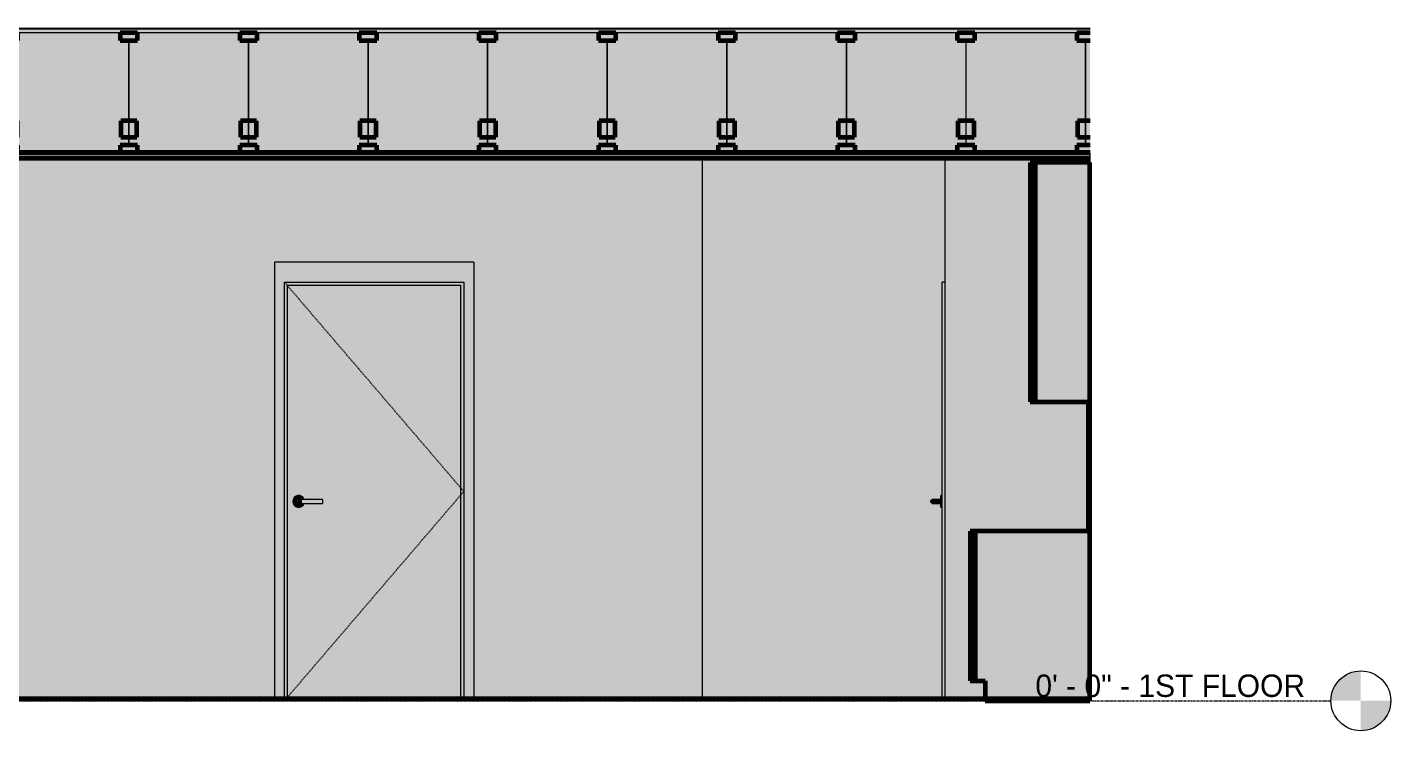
# Model space of a CAD drawing. Header units: inches. Extents: x 2872 to 9394, y -6 to 375.
# Drawn here: x 4276.7 to 4550.3, y -6 to 135.1 of the extents above; entities that cross this region are included whole.
import ezdxf

# ---------------------------------------------------------------- set-up
doc = ezdxf.new("R2010")
doc.units = ezdxf.units.IN
doc.header["$MEASUREMENT"] = 0
doc.linetypes.add('Dash 1_16_', pattern=[0.125, 0.0625, -0.0625])
doc.linetypes.add('Grid Line 1_2_', pattern=[0.875, 0.5, -0.125, 0.125, -0.125])
for name, color, linetype, lineweight in [('0-3', 10, 'Continuous', 9), ('0-4', 90, 'Continuous', 5), ('A-CLNG-1', 251, 'Continuous', 5), ('A-CLNG-2', 7, 'Continuous', 60), ('A-CLNG-3', 250, 'Continuous', 18), ('A-CLNG-PATT-1', 10, 'Continuous', 9), ('A-DOOR', 31, 'Continuous', 18), ('A-DOOR-10', 31, 'Dash 1_16_', 9), ('A-DOOR-9', 31, 'Continuous', 9), ('A-DOOR-FRAM', 31, 'Continuous', 9), ('A-DOOR-FRAM-3', 31, 'Continuous', 18), ('A-FLOR-1', 8, 'Continuous', 5), ('A-FLOR-2', 7, 'Continuous', 60), ('A-FLOR-LEVL', 51, 'Continuous', 9), ('A-FLOR-LEVL-1', 51, 'Grid Line 1_2_', 9), ('A-FLOR-MCUT-1', 250, 'Continuous', 18), ('A-FLOR-PATT-1', 252, 'Continuous', 9), ('A-FLOR-PATT-2', 253, 'Continuous', 9), ('A-FLOR-PATT-3', 10, 'Continuous', 9), ('A-WALL', 113, 'Continuous', 18), ('A-WALL-2', 113, 'Continuous', 60), ('A-WALL-3', 113, 'Continuous', 5), ('A-WALL-PATT-1', 111, 'Continuous', 9), ('I-WALL', 2, 'Continuous', 18), ('Q-CASE', 31, 'Continuous', 9), ('Q-CASE-1', 31, 'Continuous', 60), ('S-BEAM-2', 10, 'Continuous', 9), ('S-BEAM-3', 7, 'Continuous', 60)]:
    doc.layers.add(name, color=color, linetype=linetype, lineweight=lineweight)
doc.styles.add('Century Gothic', font='ufonts.com_century-gothic.ttf', dxfattribs={"height": 4.5})

# ---------------------------------------------------------------- blocks, each defined once
blk = doc.blocks.new('CTR - 1st Phase - Shell_rvt-3-INTERIOR ELEVATION - COMMUNITY ROOM _115_ - EAST WALL')
at = {"layer": 'A-CLNG-1'}
blk.add_hatch(color=256, dxfattribs=at).paths.add_polyline_path([(-3373.13, 109.5), (-2920.57, 109.5), (-2920.57, 109.88), (-2920.54, 109.88), (-2920.54, 110), (-3373.13, 110), (-3373.13, 109.51)], flags=0)
at = {"layer": 'A-CLNG-PATT-1'}
h = blk.add_hatch(dxfattribs=at)
h.set_pattern_fill('FP_17', color=256, style=0, pattern_type=2)
h.set_pattern_definition([(0, (75.524, 0), (15.36, 3.84), [0.634, -10.886, 0.634, -10.886, -61.44]), (0, (75.524, 0), (15.36, 3.84), [-23.04, 0.634, -22.406, 0.634, -10.886, -26.88]), (0, (75.524, 0), (15.36, 3.84), [-57.6, 0.634, -7.046, 0.634, -18.566]), (120, (81.284, 1.92), (-11.0055376, 11.38215), [0.634, -10.886, 0.634, -10.886, -61.44]), (120, (81.284, 1.92), (-11.0055376, 11.38215), [-23.04, 0.634, -22.406, 0.634, -10.886, -26.88]), (120, (81.284, 1.92), (-11.0055376, 11.38215), [-57.6, 0.634, -7.046, 0.634, -18.566]), (240, (83.204, 9.6), (-4.3544624, -15.22215), [0.634, -10.886, 0.634, -10.886, -61.44]), (240, (83.204, 9.6), (-4.3544624, -15.22215), [-23.04, 0.634, -22.406, 0.634, -10.886, -26.88]), (240, (83.204, 9.6), (-4.3544624, -15.22215), [-57.6, 0.634, -7.046, 0.634, -18.566])])
h.paths.add_polyline_path([(-2934.69, 108.87), (-2920.57, 108.87), (-2920.57, 109.5), (-3373.13, 109.48), (-3373.13, 108.87), (-2944.95, 108.87)], flags=0)
at = {"layer": 'A-FLOR-1'}
blk.add_hatch(color=256, dxfattribs=at).paths.add_polyline_path([(-3373.13, 134.75), (-2920.54, 134.75), (-2920.54, 134.87), (-3373.13, 134.87), (-3373.13, 134.75)], flags=0)
at = {"layer": 'A-FLOR-PATT-1'}
h = blk.add_hatch(dxfattribs=at)
h.set_pattern_fill('FP_13', color=256, style=0, pattern_type=2)
h.set_pattern_definition([(161.57, (75.764, 0.24), (-1.92045124, 0.00015035), [0, -13.661, 1.517, 0]), (18.43, (75.284, 0.24), (-1.92045124, -0.00015035), [0, -13.661, 1.517, 0]), (108.43, (75.764, 0.24), (0.95996907, -4.80073665), [4.553, -10.625]), (71.57, (75.284, 0.24), (0.95996907, 4.80073665), [4.553, -10.625])])
h.paths.add_polyline_path([(-3104.41, 110), (-2920.54, 110), (-2920.54, 134), (-3373.13, 134), (-3373.13, 110), (-3111.48, 110)], flags=0)
at = {"layer": 'A-FLOR-PATT-2'}
h = blk.add_hatch(dxfattribs=at)
h.set_pattern_fill('FP_14', color=256, style=0, pattern_type=2)
h.set_pattern_definition([(0, (75.524, 0), (7.68, 1.92), [0.634, -5.126, 0.634, -5.126, -30.72]), (0, (75.524, 0), (7.68, 1.92), [-11.52, 0.634, -10.886, 0.634, -5.126, -13.44]), (0, (75.524, 0), (7.68, 1.92), [-28.8, 0.634, -3.206, 0.634, -8.966]), (120, (78.404, 0.96), (-5.5027688, 5.6910751), [0.634, -5.126, 0.634, -5.126, -30.72]), (120, (78.404, 0.96), (-5.5027688, 5.6910751), [-11.52, 0.634, -10.886, 0.634, -5.126, -13.44]), (120, (78.404, 0.96), (-5.5027688, 5.6910751), [-28.8, 0.634, -3.206, 0.634, -8.966]), (240, (79.364, 4.8), (-2.1772312, -7.6110751), [0.634, -5.126, 0.634, -5.126, -30.72]), (240, (79.364, 4.8), (-2.1772312, -7.6110751), [-11.52, 0.634, -10.886, 0.634, -5.126, -13.44]), (240, (79.364, 4.8), (-2.1772312, -7.6110751), [-28.8, 0.634, -3.206, 0.634, -8.966])])
h.paths.add_polyline_path([(-3373.13, 134.87), (-2920.54, 134.87), (-2920.54, 135.12), (-3373.13, 135.12), (-3373.13, 135)], flags=0)
h = blk.add_hatch(dxfattribs=at)
h.set_pattern_fill('FP_15', color=256, style=0, pattern_type=2)
h.set_pattern_definition([(0, (75.524, 0), (0, 2.399), []), (315, (75.524, 0), (2.3985062, 0), [3.393, -3.393]), (45, (75.524, 0), (2.3985062, 0), [3.393, -3.393])])
h.paths.add_polyline_path([(-3136.23, 134), (-2920.54, 134), (-2920.54, 134.75), (-3373.13, 134.75), (-3373.13, 134), (-3137.11, 134)], flags=0)
at = {"layer": 'A-FLOR-PATT-3'}
h = blk.add_hatch(dxfattribs=at)
h.set_pattern_fill('FP_16', color=256, style=0, pattern_type=2)
h.set_pattern_definition([(135, (75.524, 0), (-2.1213203, -2.1213203), [])])
h.paths.add_polyline_path([(-3084.22, 0), (-2920.57, 0), (-2922.54, 0.37), (-3373.13, 0.37), (-3373.13, 0), (-3090.26, 0)], flags=0)
at = {"layer": 'A-CLNG-2'}
for p, q in [((-2920.54, 110), (-3373.13, 110)), ((-3373.13, 108.87), (-2920.54, 108.87))]:
    blk.add_line(p, q, dxfattribs=at)
at = {"layer": 'A-CLNG-3'}
blk.add_line((-2920.54, 109.5), (-3373.13, 109.5), dxfattribs=at)
at = {"layer": 'A-FLOR-2'}
for p, q in [((-3373.13, 110), (-2920.54, 110)), ((-2920.54, 0.37), (-3373.13, 0.37))]:
    blk.add_line(p, q, dxfattribs=at)
at = {"layer": 'A-FLOR-MCUT-1'}
for p, q in [((-2920.54, 134.87), (-3373.13, 134.87)), ((-2920.54, 134.75), (-3373.13, 134.75)), ((-2920.54, 134), (-3373.13, 134)), ((-2920.54, 0), (-3373.13, 0))]:
    blk.add_line(p, q, dxfattribs=at)
blk = doc.blocks.new('TRUSS - 24_-2435176-INTERIOR ELEVATION - COMMUNITY ROOM _115_ - EAST WALL')
at = {"layer": 'S-BEAM-2'}
for p, q in [((-2921.37, 133.75), (-2921.5, 133.75)), ((-2921.5, 132.5), (-2921.5, 111.5)), ((-2921.37, 111.5), (-2921.37, 132.5))]:
    blk.add_line(p, q, dxfattribs=at)
at = {"layer": 'S-BEAM-3'}
for p, q in [((-2923.19, 134), (-2923.19, 132.5)), ((-2920.54, 134), (-2923.19, 134)), ((-2923.19, 132.5), (-2920.54, 132.5)), ((-2920.54, 116.32), (-2923.06, 116.32)), ((-2923.06, 116.32), (-2923.06, 113.07)), ((-2923.06, 113.07), (-2920.54, 113.07)), ((-2923.19, 111.5), (-2923.19, 110)), ((-2920.54, 111.5), (-2923.19, 111.5)), ((-2923.19, 110), (-2920.54, 110))]:
    blk.add_line(p, q, dxfattribs=at)
blk = doc.blocks.new('TRUSS - 24_-V8-INTERIOR ELEVATION - COMMUNITY ROOM _115_ - EAST WALL')
at = {"layer": 'S-BEAM-2'}
for p, q in [((-2945.37, 133.75), (-2945.5, 133.75)), ((-2945.5, 132.5), (-2945.5, 111.5)), ((-2945.37, 111.5), (-2945.37, 132.5))]:
    blk.add_line(p, q, dxfattribs=at)
at = {"layer": 'S-BEAM-3'}
for p, q in [((-2947.19, 134), (-2947.19, 132.5)), ((-2943.69, 134), (-2947.19, 134)), ((-2947.19, 132.5), (-2943.69, 132.5)), ((-2943.69, 132.5), (-2943.69, 134)), ((-2943.81, 116.32), (-2947.06, 116.32)), ((-2947.06, 116.32), (-2947.06, 113.07)), ((-2943.81, 113.07), (-2943.81, 116.32)), ((-2947.06, 113.07), (-2943.81, 113.07)), ((-2947.19, 111.5), (-2947.19, 110)), ((-2943.69, 111.5), (-2947.19, 111.5)), ((-2947.19, 110), (-2943.69, 110)), ((-2943.69, 110), (-2943.69, 111.5))]:
    blk.add_line(p, q, dxfattribs=at)
blk = doc.blocks.new('TRUSS - 24_-2435712-INTERIOR ELEVATION - COMMUNITY ROOM _115_ - EAST WALL')
at = {"layer": 'S-BEAM-2'}
for p, q in [((-3209.37, 133.75), (-3209.5, 133.75)), ((-3209.5, 132.5), (-3209.5, 111.5)), ((-3209.37, 111.5), (-3209.37, 132.5))]:
    blk.add_line(p, q, dxfattribs=at)
at = {"layer": 'S-BEAM-3'}
for p, q in [((-3211.19, 134), (-3211.19, 132.5)), ((-3207.69, 134), (-3211.19, 134)), ((-3211.19, 132.5), (-3207.69, 132.5)), ((-3207.69, 132.5), (-3207.69, 134)), ((-3207.81, 116.5), (-3211.06, 116.5)), ((-3211.06, 116.5), (-3211.06, 113.25)), ((-3207.81, 113.25), (-3207.81, 116.5)), ((-3211.06, 113.25), (-3207.81, 113.25)), ((-3211.19, 111.5), (-3211.19, 110)), ((-3207.69, 111.5), (-3211.19, 111.5)), ((-3211.19, 110), (-3207.69, 110)), ((-3207.69, 110), (-3207.69, 111.5))]:
    blk.add_line(p, q, dxfattribs=at)
blk = doc.blocks.new('CTR - 1st Phase - Structure_rvt-3-INTERIOR ELEVATION - COMMUNITY ROOM _115_ - EAST WALL')
at = {"layer": '0-3'}
for name, p in [('TRUSS - 24_-2435712-INTERIOR ELEVATION - COMMUNITY ROOM _115_ - EAST WALL', (-144, 0)), ('TRUSS - 24_-2435712-INTERIOR ELEVATION - COMMUNITY ROOM _115_ - EAST WALL', (-120, 0)), ('TRUSS - 24_-2435712-INTERIOR ELEVATION - COMMUNITY ROOM _115_ - EAST WALL', (-96, 0)), ('TRUSS - 24_-2435712-INTERIOR ELEVATION - COMMUNITY ROOM _115_ - EAST WALL', (-72, 0)), ('TRUSS - 24_-2435712-INTERIOR ELEVATION - COMMUNITY ROOM _115_ - EAST WALL', (-48, 0)), ('TRUSS - 24_-2435712-INTERIOR ELEVATION - COMMUNITY ROOM _115_ - EAST WALL', (-24, 0)), ('TRUSS - 24_-2435712-INTERIOR ELEVATION - COMMUNITY ROOM _115_ - EAST WALL', (0, 0)), ('TRUSS - 24_-V8-INTERIOR ELEVATION - COMMUNITY ROOM _115_ - EAST WALL', (-240, 0)), ('TRUSS - 24_-V8-INTERIOR ELEVATION - COMMUNITY ROOM _115_ - EAST WALL', (-216, 0)), ('TRUSS - 24_-V8-INTERIOR ELEVATION - COMMUNITY ROOM _115_ - EAST WALL', (-192, 0)), ('TRUSS - 24_-V8-INTERIOR ELEVATION - COMMUNITY ROOM _115_ - EAST WALL', (-168, 0)), ('TRUSS - 24_-V8-INTERIOR ELEVATION - COMMUNITY ROOM _115_ - EAST WALL', (-144, 0)), ('TRUSS - 24_-V8-INTERIOR ELEVATION - COMMUNITY ROOM _115_ - EAST WALL', (-120, 0)), ('TRUSS - 24_-V8-INTERIOR ELEVATION - COMMUNITY ROOM _115_ - EAST WALL', (-96, 0)), ('TRUSS - 24_-V8-INTERIOR ELEVATION - COMMUNITY ROOM _115_ - EAST WALL', (-72, 0)), ('TRUSS - 24_-V8-INTERIOR ELEVATION - COMMUNITY ROOM _115_ - EAST WALL', (-48, 0)), ('TRUSS - 24_-V8-INTERIOR ELEVATION - COMMUNITY ROOM _115_ - EAST WALL', (-24, 0)), ('TRUSS - 24_-V8-INTERIOR ELEVATION - COMMUNITY ROOM _115_ - EAST WALL', (0, 0)), ('TRUSS - 24_-2435176-INTERIOR ELEVATION - COMMUNITY ROOM _115_ - EAST WALL', (0, 0))]:
    blk.add_blockref(name, p, dxfattribs=at)
blk = doc.blocks.new('HOLLOW METAL - HM - WOOD LEAF - 2-10 x 7-0-2191991-INTERIOR ELEVATION - COMMUNITY ROOM _115_ - EAST WALL')
at = {"layer": 'A-DOOR'}
for points in [[(-2950.2, 40), (-2950.2, 41.18), (-2950.51, 41.18), (-2950.51, 40)], [(-2952.29, 39.61), (-2952.1, 39.62), (-2951.69, 39.62), (-2951.69, 40), (-2952.68, 40), (-2952.65, 39.87), (-2952.59, 39.75), (-2952.5, 39.67), (-2952.44, 39.64), (-2952.35, 39.61)], [(-2952.63, 40), (-2951.69, 40), (-2951.69, 40.39), (-2952.4, 40.37), (-2952.55, 40.29), (-2952.61, 40.22), (-2952.65, 40.13), (-2952.67, 40.09), (-2952.67, 40), (-2952.65, 40)], [(-2950.51, 40), (-2950.51, 40.39), (-2951.69, 40.38), (-2951.69, 40), (-2950.6, 40)], [(-2951.67, 39.61), (-2950.51, 39.62), (-2950.51, 40), (-2951.69, 40), (-2951.69, 39.61)], [(-2950.2, 38.82), (-2950.2, 40), (-2950.51, 40), (-2950.51, 38.82)]]:
    blk.add_hatch(color=256, dxfattribs=at).paths.add_polyline_path(points, flags=0)
at = {"layer": 'A-DOOR-FRAM-3'}
blk.add_hatch(color=256, dxfattribs=at).paths.add_polyline_path([(-2949.85, 0.38), (-2949.7, 0.38), (-2949.7, 84), (-2950.2, 84), (-2950.2, 0.38)], flags=0)
at = {"layer": 'A-DOOR-9'}
for p, q in [((-2950.2, 41.18), (-2950.51, 41.18)), ((-2950.51, 40), (-2950.51, 41.18)), ((-2950.51, 40.39), (-2951.69, 40.39)), ((-2951.69, 39.61), (-2950.51, 39.61)), ((-2950.51, 38.82), (-2950.51, 40)), ((-2950.51, 38.82), (-2950.2, 38.82))]:
    blk.add_line(p, q, dxfattribs=at)
at = {"layer": 'A-DOOR-9', "flags": 128}
for points in [[(-2951.69, 40.39), (-2951.72, 40.39), (-2951.74, 40.39), (-2951.77, 40.39), (-2951.79, 40.39), (-2951.81, 40.39), (-2951.84, 40.39), (-2951.86, 40.39), (-2951.88, 40.39), (-2951.9, 40.39), (-2951.92, 40.39), (-2951.95, 40.39), (-2951.97, 40.39), (-2951.99, 40.39), (-2952.01, 40.39), (-2952.03, 40.39), (-2952.05, 40.39), (-2952.07, 40.39), (-2952.08, 40.39), (-2952.1, 40.39), (-2952.12, 40.39), (-2952.13, 40.39), (-2952.15, 40.39), (-2952.16, 40.39), (-2952.18, 40.39), (-2952.19, 40.39), (-2952.2, 40.39), (-2952.22, 40.39), (-2952.23, 40.39), (-2952.24, 40.39), (-2952.25, 40.39), (-2952.25, 40.39), (-2952.26, 40.39), (-2952.27, 40.39), (-2952.27, 40.39), (-2952.28, 40.39), (-2952.28, 40.39), (-2952.28, 40.39), (-2952.28, 40.39), (-2952.29, 40.39)], [(-2952.29, 39.61), (-2952.28, 39.61), (-2952.28, 39.61), (-2952.28, 39.61), (-2952.28, 39.61), (-2952.27, 39.61), (-2952.27, 39.61), (-2952.26, 39.61), (-2952.26, 39.61), (-2952.25, 39.61), (-2952.24, 39.61), (-2952.23, 39.61), (-2952.22, 39.61), (-2952.21, 39.61), (-2952.2, 39.61), (-2952.18, 39.61), (-2952.17, 39.61), (-2952.15, 39.61), (-2952.14, 39.61), (-2952.12, 39.61), (-2952.11, 39.61), (-2952.09, 39.61), (-2952.07, 39.61), (-2952.05, 39.61), (-2952.03, 39.61), (-2952.01, 39.61), (-2951.99, 39.61), (-2951.97, 39.61), (-2951.95, 39.61), (-2951.93, 39.61), (-2951.91, 39.61), (-2951.89, 39.61), (-2951.86, 39.61), (-2951.84, 39.61), (-2951.82, 39.61), (-2951.8, 39.61), (-2951.77, 39.61), (-2951.75, 39.61), (-2951.72, 39.61), (-2951.7, 39.61), (-2951.69, 39.61)]]:
    blk.add_lwpolyline(points, dxfattribs=at)
at = {"layer": 'A-DOOR-FRAM'}
for p in [(-2950.2, 0.38), (-2949.7, 84)]:
    blk.add_line(p, (-2950.2, 84), dxfattribs=at)
blk = doc.blocks.new('HOLLOW METAL - HM - WOOD LEAF - 3-0 x 7-0-2191990-INTERIOR ELEVATION - COMMUNITY ROOM _115_ - EAST WALL')
at = {"layer": 'A-DOOR'}
h = blk.add_hatch(color=256, dxfattribs=at)
h.paths.add_polyline_path([(-3081.6, 0.37), (-3046.85, 0.37), (-3046.85, 83.38), (-3081.6, 83.38), (-3081.6, 13.25)], flags=0)
h.paths.add_polyline_path([(-3079.37, 38.82), (-3079.67, 38.86), (-3079.96, 38.98), (-3080.2, 39.16), (-3080.39, 39.41), (-3080.51, 39.69), (-3080.55, 40), (-3080.51, 40.31), (-3080.39, 40.59), (-3080.2, 40.84), (-3079.96, 41.02), (-3079.66, 41.14), (-3079.37, 41.18), (-3079.06, 41.14), (-3078.77, 41.02), (-3078.53, 40.84), (-3078.35, 40.59), (-3078.26, 40.39), (-3074.55, 40.38), (-3074.55, 39.61), (-3078.26, 39.61), (-3078.35, 39.41), (-3078.53, 39.16), (-3078.78, 38.98), (-3079.06, 38.86)], flags=0)
h = blk.add_hatch(color=256, dxfattribs=at)
h.paths.add_polyline_path([(-3079.55, 39.72), (-3079.64, 39.88), (-3079.66, 39.93), (-3079.66, 40.07), (-3079.64, 40.13), (-3079.57, 40.25), (-3079.56, 40.25), (-3079.61, 39.99), (-3079.56, 39.75)], flags=0)
h.paths.add_polyline_path([(-3079.37, 38.82), (-3079.06, 38.86), (-3078.78, 38.98), (-3078.53, 39.16), (-3078.35, 39.41), (-3078.26, 39.61), (-3079.38, 39.62), (-3079.53, 39.71), (-3079.55, 39.75), (-3079.61, 40.01), (-3079.53, 40.29), (-3079.43, 40.36), (-3079.36, 40.38), (-3079.18, 40.38), (-3079.08, 40.38), (-3078.26, 40.39), (-3078.35, 40.59), (-3078.53, 40.84), (-3078.78, 41.02), (-3079.06, 41.14), (-3079.37, 41.18), (-3079.67, 41.14), (-3079.96, 41.02), (-3080.2, 40.84), (-3080.39, 40.59), (-3080.51, 40.31), (-3080.55, 40), (-3080.51, 39.69), (-3080.39, 39.41), (-3080.2, 39.16), (-3079.96, 38.98), (-3079.66, 38.86)], flags=0)
h = blk.add_hatch(color=256, dxfattribs=at)
h.paths.add_polyline_path([(-3079.66, 40), (-3079.61, 40), (-3079.57, 40.25), (-3079.64, 40.13), (-3079.66, 40.07)], flags=0)
h.paths.add_polyline_path([(-3078.68, 40), (-3078.68, 40.39), (-3078.71, 40.38), (-3079.29, 40.38), (-3079.27, 40.39), (-3079.43, 40.36), (-3079.53, 40.29), (-3079.55, 40.25), (-3079.61, 40), (-3078.77, 40)], flags=0)
for points in [[(-3078.68, 39.61), (-3078.68, 40), (-3079.66, 40), (-3079.62, 39.83), (-3079.57, 39.75), (-3079.52, 39.7), (-3079.42, 39.64), (-3079.34, 39.62), (-3079.17, 39.61), (-3079.1, 39.62), (-3078.71, 39.62)], [(-3076.12, 40), (-3074.55, 40), (-3074.55, 40.39), (-3078.68, 40.38), (-3078.68, 40), (-3077.89, 40)], [(-3078.02, 39.61), (-3074.55, 39.62), (-3074.55, 40), (-3078.68, 40), (-3078.68, 39.61), (-3078.19, 39.61)]]:
    blk.add_hatch(color=256, dxfattribs=at).paths.add_polyline_path(points, flags=0)
at = {"layer": 'A-DOOR-FRAM-3'}
for points in [[(-3084.22, 0.37), (-3082.22, 0.37), (-3082.22, 84), (-3046.22, 84), (-3046.22, 0.37), (-3044.22, 0.37), (-3044.22, 88), (-3084.22, 88), (-3084.22, 33.78)], [(-3081.6, 0.37), (-3081.6, 83.38), (-3046.85, 83.38), (-3046.85, 0.37), (-3046.22, 0.37), (-3046.22, 84), (-3082.22, 84), (-3082.22, 0.37)]]:
    blk.add_hatch(color=256, dxfattribs=at).paths.add_polyline_path(points, flags=0)
at = {"layer": 'A-DOOR-10'}
for p, q in [((-3082.22, 84), (-3046.22, 42)), ((-3046.22, 42), (-3081.9, 0.37))]:
    blk.add_line(p, q, dxfattribs=at)
at = {"layer": 'A-DOOR-9'}
for p, q in [((-3074.55, 40.39), (-3078.68, 40.39)), ((-3078.68, 39.61), (-3074.55, 39.61)), ((-3074.55, 40.39), (-3074.55, 40)), ((-3074.55, 40), (-3074.55, 39.61))]:
    blk.add_line(p, q, dxfattribs=at)
at = {"layer": 'A-DOOR-9', "flags": 128}
for points in [[(-3078.68, 40.39), (-3078.7, 40.39), (-3078.73, 40.39), (-3078.75, 40.39), (-3078.77, 40.39), (-3078.8, 40.39), (-3078.82, 40.39), (-3078.84, 40.39), (-3078.87, 40.39), (-3078.89, 40.39), (-3078.91, 40.39), (-3078.93, 40.39), (-3078.95, 40.39), (-3078.97, 40.39), (-3078.99, 40.39), (-3079.01, 40.39), (-3079.03, 40.39), (-3079.05, 40.39), (-3079.07, 40.39), (-3079.09, 40.39), (-3079.1, 40.39), (-3079.12, 40.39), (-3079.14, 40.39), (-3079.15, 40.39), (-3079.16, 40.39), (-3079.18, 40.39), (-3079.19, 40.39), (-3079.2, 40.39), (-3079.21, 40.39), (-3079.22, 40.39), (-3079.23, 40.39), (-3079.24, 40.39), (-3079.25, 40.39), (-3079.25, 40.39), (-3079.26, 40.39), (-3079.26, 40.39), (-3079.27, 40.39), (-3079.27, 40.39), (-3079.27, 40.39), (-3079.27, 40.39)], [(-3079.27, 39.61), (-3079.27, 39.61), (-3079.27, 39.61), (-3079.27, 39.61), (-3079.26, 39.61), (-3079.26, 39.61), (-3079.25, 39.61), (-3079.25, 39.61), (-3079.24, 39.61), (-3079.23, 39.61), (-3079.22, 39.61), (-3079.21, 39.61), (-3079.2, 39.61), (-3079.19, 39.61), (-3079.18, 39.61), (-3079.17, 39.61), (-3079.15, 39.61), (-3079.14, 39.61), (-3079.12, 39.61), (-3079.11, 39.61), (-3079.09, 39.61), (-3079.07, 39.61), (-3079.06, 39.61), (-3079.04, 39.61), (-3079.02, 39.61), (-3079, 39.61), (-3078.98, 39.61), (-3078.96, 39.61), (-3078.94, 39.61), (-3078.92, 39.61), (-3078.89, 39.61), (-3078.87, 39.61), (-3078.85, 39.61), (-3078.83, 39.61), (-3078.8, 39.61), (-3078.78, 39.61), (-3078.76, 39.61), (-3078.73, 39.61), (-3078.71, 39.61), (-3078.69, 39.61), (-3078.68, 39.61)]]:
    blk.add_lwpolyline(points, dxfattribs=at)
at = {"layer": 'A-DOOR-9'}
for start, end in [(19.6343, 180), (180, 340.4367)]:
    blk.add_arc((-3079.37, 40), 1.18, start, end, dxfattribs=at)
at = {"layer": 'A-DOOR-FRAM'}
for p, q in [((-3044.22, 88), (-3084.22, 88)), ((-3084.22, 88), (-3084.22, 0.37)), ((-3044.22, 88), (-3044.22, 0.37)), ((-3082.22, 84), (-3046.22, 84)), ((-3082.22, 0.37), (-3082.22, 84)), ((-3081.6, 83.38), (-3046.85, 83.38)), ((-3081.6, 0.37), (-3081.6, 83.38)), ((-3046.85, 83.38), (-3046.85, 0.37)), ((-3046.22, 84), (-3046.22, 0.37))]:
    blk.add_line(p, q, dxfattribs=at)
blk = doc.blocks.new('OD_CW_Base Cabinet - OD_CW_Base Cabinet-2329489-INTERIOR ELEVATION - COMMUNITY ROOM _115_ - EAST WALL')
at = {"layer": 'Q-CASE'}
for points in [[(-2944.57, 4), (-2943.57, 4), (-2943.57, 34), (-2944.57, 34), (-2944.57, 6)], [(-2920.57, 0), (-2920.57, 34), (-2943.57, 34), (-2943.57, 4), (-2941.57, 4), (-2941.57, 0.38), (-2922.54, 0.38)]]:
    blk.add_hatch(color=256, dxfattribs=at).paths.add_polyline_path(points, flags=0)
at = {"layer": 'Q-CASE-1'}
for p, q in [((-2944.57, 34), (-2944.57, 4)), ((-2943.57, 34), (-2944.57, 34)), ((-2943.57, 4), (-2943.57, 34)), ((-2943.57, 34), (-2943.57, 4)), ((-2920.57, 34), (-2943.57, 34)), ((-2920.57, 0), (-2920.57, 34)), ((-2944.57, 4), (-2943.57, 4)), ((-2943.57, 4), (-2941.57, 4)), ((-2941.57, 4), (-2941.57, 0)), ((-2941.57, 0), (-2920.57, 0))]:
    blk.add_line(p, q, dxfattribs=at)
blk = doc.blocks.new('OD_CW_Upper Cabinet - OD_CW_Upper Cabinet-2329662-INTERIOR ELEVATION - COMMUNITY ROOM _115_ - EAST WALL')
at = {"layer": 'Q-CASE'}
for points in [[(-2932.57, 60), (-2931.57, 60), (-2931.57, 108), (-2932.57, 108), (-2932.57, 67.56)], [(-2920.57, 60), (-2920.57, 108), (-2931.57, 108), (-2931.57, 60)]]:
    blk.add_hatch(color=256, dxfattribs=at).paths.add_polyline_path(points, flags=0)
at = {"layer": 'Q-CASE-1'}
for p, q in [((-2932.57, 108), (-2932.57, 60)), ((-2931.57, 108), (-2932.57, 108)), ((-2931.57, 60), (-2931.57, 108)), ((-2931.57, 108), (-2931.57, 60)), ((-2920.57, 108), (-2931.57, 108)), ((-2920.57, 60), (-2920.57, 108)), ((-2932.57, 60), (-2931.57, 60)), ((-2931.57, 60), (-2920.57, 60))]:
    blk.add_line(p, q, dxfattribs=at)
blk = doc.blocks.new('Level - Level Head - Circle-50818-INTERIOR ELEVATION - COMMUNITY ROOM _115_ - EAST WALL')
at = {"layer": 'A-FLOR-LEVL'}
h = blk.add_hatch(color=256, dxfattribs=at)
edge = h.paths.add_edge_path(flags=0)
edge.add_line((-2866.2, 0), (-2872.2, 0))
edge.add_arc((-2866.2, 0), 6, 90, 180, ccw=False)
edge.add_line((-2866.2, 6), (-2866.2, 0))
h = blk.add_hatch(color=256, dxfattribs=at)
edge = h.paths.add_edge_path(flags=0)
edge.add_line((-2866.2, -6), (-2866.2, 0))
edge.add_line((-2866.2, 0), (-2860.2, 0))
edge.add_arc((-2866.2, 0), 6, 270, 360, ccw=False)
blk.add_circle((-2866.2, 0), 6, dxfattribs=at)

msp = doc.modelspace()

# ---------------------------------------------------------------- hatches: boundary and pattern name
at = {"layer": 'A-WALL-3'}
for points in [[(4117.82488, 0.375), (4326.31863, 0.375), (4326.31863, 88), (4366.31863, 88), (4366.31863, 0.375), (4412.21863, 0.375), (4412.21863, 108.875), (4270.41863, 108.875), (4270.41863, 84), (4117.82488, 84), (4117.82488, 67.55929)], [(4412.21863, 0.375), (4416.96863, 0.375), (4416.96863, 108.875), (4412.21863, 108.875), (4412.21863, 67.55929)], [(4433.42552, 0.375), (4460.34363, 0.375), (4460.34363, 38.8189), (4460.02867, 38.8189), (4460.02867, 39.6063), (4458.15511, 39.61971), (4457.99518, 39.70891), (4457.95443, 39.75314), (4457.8885, 39.86969), (4457.87513, 39.91026), (4457.86331, 40), (4457.8885, 40.13031), (4457.95443, 40.24686), (4458.04491, 40.32926), (4458.13856, 40.37343), (4458.1821, 40.38384), (4458.3299, 40.3841), (4460.02867, 40.3937), (4460.02867, 41.1811), (4460.34363, 41.1811), (4460.34363, 84), (4460.84363, 84), (4460.84363, 108.875), (4416.96863, 108.875), (4416.96863, 0.375)], [(4461.16415, 0.375), (4468.96863, 0.375), (4468.96863, 4), (4465.96863, 4), (4465.96863, 34), (4489.96863, 34), (4489.96863, 34.0748), (4489.59363, 34.0748), (4489.59363, 60), (4477.96863, 60), (4477.96863, 108), (4489.96863, 108), (4489.96863, 108.875), (4460.84363, 108.875), (4460.84363, 0.375), (4461.02566, 0.375)]]:
    msp.add_hatch(color=256, dxfattribs=at).paths.add_polyline_path(points, flags=0)
at = {"layer": 'A-WALL-PATT-1'}
h = msp.add_hatch(dxfattribs=at)
h.set_pattern_fill('FP_18', color=256, style=0, pattern_type=2)
h.set_pattern_definition([(45, (7486.0664, 0), (-4.242641, 4.242641), [])])
h.paths.add_polyline_path([(4489.96863, 34.0748), (4489.96863, 60), (4489.59363, 60), (4489.59363, 34.0748)], flags=0)
at = {"layer": 'I-WALL'}
msp.add_hatch(color=256, dxfattribs=at).paths.add_polyline_path([(4489.96863, 0), (4489.99852, 0), (4489.99852, 109.875), (4489.96863, 109.875), (4489.96863, 33.77829)], flags=0)

# ---------------------------------------------------------------- linework, layer by layer
at = {"layer": 'A-FLOR-LEVL-1'}
msp.add_line((3989.04101, 0), (4538.34363, 0), dxfattribs=at)
at = {"layer": 'A-WALL'}
for p, q in [((4412.21863, 0.375), (4412.21863, 108.875)), ((4460.84363, 108.875), (4460.84363, 0.375))]:
    msp.add_line(p, q, dxfattribs=at)
at = {"layer": 'A-WALL-2'}
for p, q in [((4489.59363, 60), (4489.59363, 34.0748)), ((4489.96863, 60), (4489.59363, 60)), ((4489.96863, 34.0748), (4489.96863, 60)), ((4489.59363, 34.0748), (4489.96863, 34.0748))]:
    msp.add_line(p, q, dxfattribs=at)
at = {"layer": 'I-WALL'}
for p, q in [((4489.99852, 109.875), (4489.96863, 109.875)), ((4489.96863, 109.875), (4489.96863, 0)), ((4489.96863, 0), (4489.99852, 0))]:
    msp.add_line(p, q, dxfattribs=at)

# ---------------------------------------------------------------- block references
at = {"layer": '0-4'}
for name in ['CTR - 1st Phase - Shell_rvt-3-INTERIOR ELEVATION - COMMUNITY ROOM _115_ - EAST WALL', 'CTR - 1st Phase - Structure_rvt-3-INTERIOR ELEVATION - COMMUNITY ROOM _115_ - EAST WALL']:
    msp.add_blockref(name, (7410.54236, 0), dxfattribs=at)
at = {"layer": 'A-DOOR'}
for name in ['HOLLOW METAL - HM - WOOD LEAF - 3-0 x 7-0-2191990-INTERIOR ELEVATION - COMMUNITY ROOM _115_ - EAST WALL', 'HOLLOW METAL - HM - WOOD LEAF - 2-10 x 7-0-2191991-INTERIOR ELEVATION - COMMUNITY ROOM _115_ - EAST WALL']:
    msp.add_blockref(name, (7410.54236, 0), dxfattribs=at)
at = {"layer": 'A-FLOR-LEVL'}
msp.add_blockref('Level - Level Head - Circle-50818-INTERIOR ELEVATION - COMMUNITY ROOM _115_ - EAST WALL', (7410.54236, 0), dxfattribs=at)
at = {"layer": 'Q-CASE'}
for name in ['OD_CW_Upper Cabinet - OD_CW_Upper Cabinet-2329662-INTERIOR ELEVATION - COMMUNITY ROOM _115_ - EAST WALL', 'OD_CW_Base Cabinet - OD_CW_Base Cabinet-2329489-INTERIOR ELEVATION - COMMUNITY ROOM _115_ - EAST WALL']:
    msp.add_blockref(name, (7410.54236, 0), dxfattribs=at)

# ---------------------------------------------------------------- texts
at = {"layer": 'A-FLOR-LEVL', "insert": (4479.03703, 5.27539), "char_height": 4.5, "width": 64.9935, "attachment_point": 1, "style": 'Century Gothic'}
msp.add_mtext('0\' - 0" - 1ST FLOOR', dxfattribs=at)

doc.saveas('drawing.dxf')
